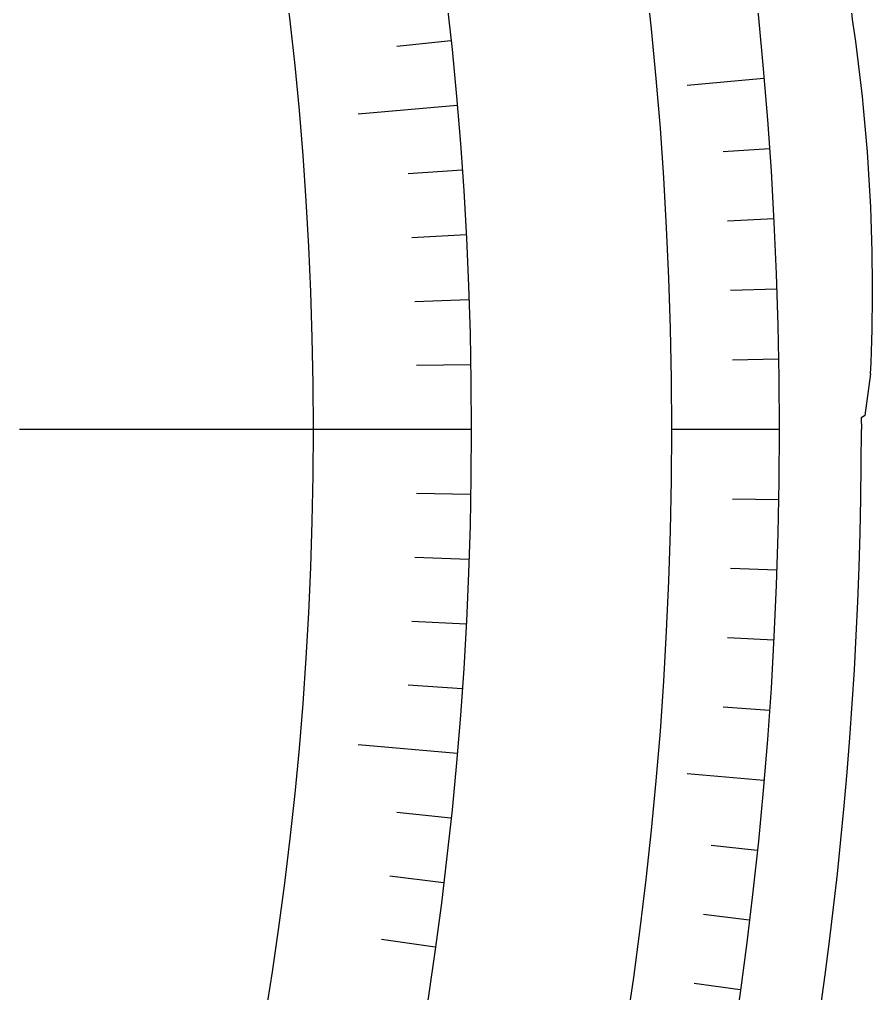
# Model space of a CAD drawing. Header units: millimetres. Extents: x -83 to 83, y -82 to 91.
# Drawn here: x 65.59 to 82.72, y -11.32 to 8.23 of the extents above; entities that cross this region are included whole.
import ezdxf

# ---------------------------------------------------------------- set-up
doc = ezdxf.new("R2010")
doc.units = ezdxf.units.MM
for name, color, linetype in [('CUT_OUTER', 1, 'Continuous'), ('ENGRAVE', 7, 'Continuous'), ('ENGRAVE_FINE', 8, 'Continuous')]:
    doc.layers.add(name, color=color, linetype=linetype)

msp = doc.modelspace()

# ---------------------------------------------------------------- linework, layer by layer
at = {"layer": 'CUT_OUTER'}
for points in [[(82.6859, 1.1184), (82.5665, 0.2807), (82.5659, 0.2773), (82.5631, 0.2753), (82.4993, 0.2327)], [(82.4993, 0.2327), (82.5, 0)]]:
    msp.add_lwpolyline(points, dxfattribs=at)
for centre, radius, start, end in [((5.3359, 1.3437), 77.2972, 5.114369, 15.57918), ((45.6278, 2.8072), 37.0966, 357.3908, 8.41237), ((0, 0), 82.5, 179.648438, 0)]:
    msp.add_arc(centre, radius, start, end, dxfattribs=at)
at = {"layer": 'ENGRAVE'}
for points in [[(80.5423, 7.0465), (79.0014, 6.9117)], [(74.3784, 6.5073), (72.3895, 6.3333)], [(74.6625, 0), (65.5875, 0)], [(80.85, 0), (78.6844, 0)], [(74.3784, -6.5073), (72.3895, -6.3333)], [(80.5423, -7.0465), (79.0014, -6.9117)]]:
    msp.add_lwpolyline(points, dxfattribs=at)
for radius in [80.85, 80.85, 78.6844, 74.6625, 74.6625, 71.4862]:
    msp.add_circle((0, 0), radius, dxfattribs=at)
at = {"layer": 'ENGRAVE_FINE'}
for points in [[(74.2535, 7.8044), (73.1705, 7.6905)], [(80.6531, 5.6398), (79.7272, 5.5751)], [(74.4806, 5.2082), (73.3943, 5.1322)], [(80.7392, 4.2314), (79.8123, 4.1828)], [(74.5602, 3.9075), (73.4727, 3.8505)], [(80.8007, 2.8216), (79.8732, 2.7892)], [(74.617, 2.6057), (73.5287, 2.5677)], [(80.8377, 1.411), (79.9097, 1.3948)], [(74.6511, 1.303), (73.5623, 1.284)], [(74.6511, -1.303), (73.5623, -1.284)], [(80.8377, -1.411), (79.9097, -1.3948)], [(74.617, -2.6057), (73.5287, -2.5677)], [(80.8007, -2.8216), (79.8732, -2.7892)], [(74.5602, -3.9075), (73.4727, -3.8505)], [(80.7392, -4.2314), (79.8123, -4.1828)], [(74.4806, -5.2082), (73.3943, -5.1322)], [(80.6531, -5.6398), (79.7272, -5.5751)], [(74.2535, -7.8044), (73.1705, -7.6905)], [(80.4071, -8.4511), (79.4841, -8.3541)], [(74.106, -9.0991), (73.0251, -8.9664)], [(80.2474, -9.8531), (79.3261, -9.74)], [(73.9359, -10.391), (72.8575, -10.2395)], [(80.0632, -11.2521), (79.1441, -11.123)]]:
    msp.add_lwpolyline(points, dxfattribs=at)

doc.saveas('drawing.dxf')
